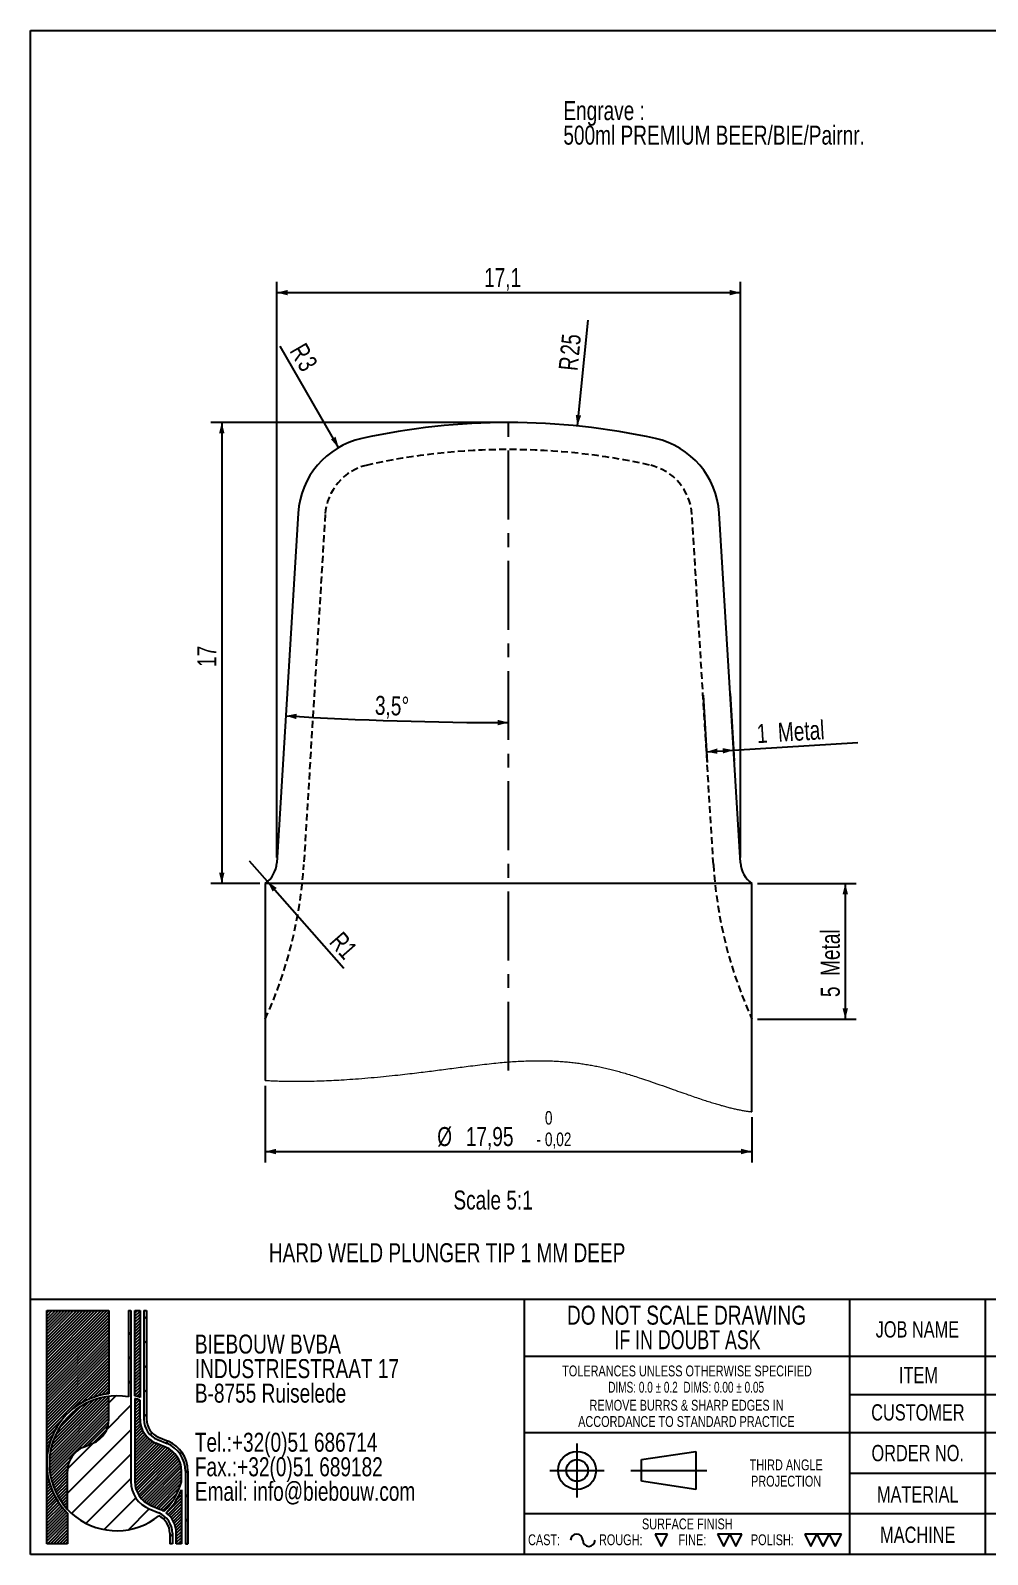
# Model space of a CAD drawing. Header units: millimetres. Extents: x 8 to 412, y 8 to 289.
# Drawn here: x 8 to 184.5, y 8 to 289 of the extents above; entities that cross this region are included whole.
import ezdxf

# ---------------------------------------------------------------- set-up
doc = ezdxf.new("R2010")
doc.units = ezdxf.units.MM
doc.linetypes.add('CENTERX2', pattern=[20.319999999999997, 12.7, -2.54, 2.54, -2.54])
doc.linetypes.add('HIDDEN', pattern=[1.905, 1.27, -0.635])
for name, color, linetype in [('CENTERLINE', 4, 'CENTERX2'), ('DIMENSIONS', 2, 'Continuous'), ('HATCH', 3, 'Continuous'), ('HIDDEN', 3, 'HIDDEN'), ('TEXT', 2, 'Continuous')]:
    doc.layers.add(name, color=color, linetype=linetype)
doc.layers.add('OUTLINE', color=7, linetype='Continuous', lineweight=25)
doc.styles.add('SLDTEXTSTYLE0', font='TXT', dxfattribs={"width": 0.75})
doc.styles.add('SLDTEXTSTYLE1', font='TXT', dxfattribs={"width": 0.6911764705882353})
doc.styles.add('SLDTEXTSTYLE2', font='TXT', dxfattribs={"width": 0.7})
doc.dimstyles.new('SLDDIMSTYLE14', dxfattribs={"dimtxt": 3.5, "dimasz": 2, "dimexe": 0, "dimexo": 0.0625, "dimgap": 0.875, "dimtad": 1, "dimlfac": 0.2, "dimrnd": 1e-09, "dimzin": 12, "dimdsep": 46, "dimtxsty": 'SLDTEXTSTYLE0', "dimsah": 1, "dimcen": 0.09, "dimadec": 0, "dimazin": 3, "dimtfac": 1, "dimtofl": 0, "dimtmove": 0, "dimatfit": 3, "dimfxl": 1, "dimfrac": 2, "dimtolj": 1, "dimtzin": 12, "dimarcsym": 0})
doc.dimstyles.new('SLDDIMSTYLE15', dxfattribs={"dimtxt": 3.5, "dimasz": 2, "dimexe": 0, "dimexo": 0.0625, "dimgap": 0.875, "dimtad": 1, "dimdec": 4, "dimlfac": 0.2, "dimzin": 12, "dimdsep": 46, "dimtxsty": 'SLDTEXTSTYLE0', "dimsah": 1, "dimcen": 0.09, "dimazin": 3, "dimtfac": 1, "dimtofl": 0, "dimtmove": 0, "dimatfit": 3, "dimfxl": 1, "dimfrac": 2, "dimtolj": 1, "dimtzin": 12, "dimarcsym": 0})
doc.dimstyles.new('SLDDIMSTYLE16', dxfattribs={"dimtxt": 3.5, "dimasz": 2, "dimexe": 0, "dimexo": 0.0625, "dimgap": 0.875, "dimtad": 1, "dimlfac": 0.2, "dimrnd": 1e-09, "dimzin": 12, "dimdsep": 46, "dimtxsty": 'SLDTEXTSTYLE0', "dimsah": 1, "dimcen": 0.09, "dimadec": 0, "dimazin": 3, "dimtol": 1, "dimtm": 0.02, "dimtfac": 1, "dimtofl": 0, "dimtmove": 0, "dimatfit": 3, "dimfxl": 1, "dimfrac": 2, "dimtolj": 1, "dimarcsym": 0})
doc.dimstyles.new('SLDDIMSTYLE17', dxfattribs={"dimtxt": 3.5, "dimasz": 2, "dimexe": 0, "dimexo": 0.0625, "dimgap": 0.875, "dimtad": 1, "dimlfac": 0.2, "dimrnd": 1e-09, "dimzin": 12, "dimdsep": 46, "dimtxsty": 'SLDTEXTSTYLE0', "dimsah": 1, "dimcen": 0, "dimadec": 0, "dimazin": 3, "dimtfac": 1, "dimtofl": 0, "dimtmove": 0, "dimatfit": 3, "dimfxl": 1, "dimfrac": 2, "dimtolj": 1, "dimtzin": 12, "dimarcsym": 0})
doc.dimstyles.new('SLDDIMSTYLE18', dxfattribs={"dimtxt": 3.5, "dimasz": 2, "dimexe": 0, "dimexo": 0.0625, "dimgap": 0.875, "dimtad": 1, "dimlfac": 0.2, "dimrnd": 1e-09, "dimzin": 12, "dimdsep": 46, "dimtxsty": 'SLDTEXTSTYLE0', "dimsah": 1, "dimcen": 0, "dimadec": 0, "dimazin": 3, "dimtfac": 1, "dimtofl": 0, "dimtmove": 0, "dimatfit": 3, "dimfxl": 1, "dimfrac": 2, "dimtolj": 1, "dimtzin": 12, "dimarcsym": 0})
pattern_1 = [(45, (0, 0), (-0.280633003783411, 0.2806330037834111), [])]
pattern_2 = [(45.0000000000001, (0, 0), (-2.245064030267292, 2.245064030267284), [])]

# ---------------------------------------------------------------- blocks, each defined once
blk = doc.blocks.new('SW_NOTE_0')
at = {"layer": 'TEXT', "color": 0, "char_height": 3.5, "attachment_point": 1, "style": 'SLDTEXTSTYLE0'}
for s, insert in [('BIEBOUW BVBA', (0, 4.497652582159624)), ('INDUSTRIESTRAAT 17', (0, -0.02804194829763434)), ('B-8755 Ruiselede', (0, -4.553736478754892)), ('Tel.:+32(0)51 686714', (0, -13.60512553966941)), ('Fax.:+32(0)51 689182', (0, -18.13082007012667)), ('Email: info@biebouw.com', (0, -22.65651460058393))]:
    blk.add_mtext(s, dxfattribs=dict(at, insert=insert))
blk = doc.blocks.new('SW_NOTE_1')
at = {"layer": 'TEXT', "color": 0, "char_height": 2, "attachment_point": 2, "style": 'SLDTEXTSTYLE0'}
for s, insert in [('THIRD ANGLE', (8.34375000000001, 2.5700871898055)), ('PROJECTION', (8.329166397452347, -0.4299128362715322))]:
    blk.add_mtext(s, dxfattribs=dict(at, insert=insert))
blk = doc.blocks.new('SW_NOTE_2')
at = {"layer": 'TEXT', "color": 0, "char_height": 2, "attachment_point": 2, "style": 'SLDTEXTSTYLE0'}
for s, insert in [('REMOVE BURRS & SHARP EDGES IN', (21.78125, 2.570087189805503)), ('ACCORDANCE TO STANDARD PRACTICE', (21.7472258657217, -0.4299128362715288))]:
    blk.add_mtext(s, dxfattribs=dict(at, insert=insert))
blk = doc.blocks.new('SW_NOTE_3')
at = {"layer": 'TEXT', "color": 0, "char_height": 2, "attachment_point": 2}
for s, insert, style in [('TOLERANCES UNLESS OTHERWISE SPECIFIED', (27.09375, 2.570087189805503), 'SLDTEXTSTYLE0'), ('DIMS: 0.0 ± 0.2  DIMS: 0.00 ± 0.05', (26.93194648623468, -0.4299128362715288), 'SLDTEXTSTYLE1')]:
    blk.add_mtext(s, dxfattribs=dict(at, insert=insert, style=style))
blk = doc.blocks.new('SW_NOTE_4')
at = {"layer": 'TEXT', "color": 0, "char_height": 3.5, "attachment_point": 2}
for s, insert, style in [('DO NOT SCALE DRAWING', (28.71093750000001, 4.497652582159624), 'SLDTEXTSTYLE0'), ('IF IN DOUBT ASK', (28.89079850912093, -0.02804194829763434), 'SLDTEXTSTYLE2')]:
    blk.add_mtext(s, dxfattribs=dict(at, insert=insert, style=style))
blk = doc.blocks.new('SW_NOTE_5')
at = {"layer": 'TEXT', "color": 0, "char_height": 3.5, "attachment_point": 1, "style": 'SLDTEXTSTYLE0'}
for s, insert in [('Engrave :', (-78.65465505873253, 4.504906935434372)), ('{500ml PREMIUM BEER/BIE/Pairnr.}', (-78.65465505873253, -0.0207875950229095))]:
    blk.add_mtext(s, dxfattribs=dict(at, insert=insert))
blk = doc.blocks.new('_D_25')
at = {"layer": 'DIMENSIONS'}
for p, q in [((131.9995598788951, 166.4748594974492), (132.7623473002179, 154.0033953998365)), ((136.9902338710044, 166.7801021951234), (137.7530212923272, 154.3086380975108)), ((137.6309242132575, 156.3049076943545), (160.5343433551987, 157.7057408194806)), ((132.6402502211481, 155.9996649966802), (137.6309242132575, 156.3049076943545))]:
    blk.add_line(p, q, dxfattribs=at)
for points in [[(132.6402502211481, 155.9996649966802), (134.6670440877593, 155.622694676539), (134.6059955482245, 156.6208294749609)], [(137.6309242132575, 156.3049076943545), (135.6041303466463, 156.6818780144957), (135.6651788861812, 155.6837432160739)]]:
    blk.add_solid(points, dxfattribs=at)
at = {"layer": 'DIMENSIONS', "char_height": 3.5, "attachment_point": 1, "rotation": 3.5000000000003855, "style": 'SLDTEXTSTYLE0'}
for s, insert in [('1', (141.8073167205895, 161.0805147418319)), ('Metal', (145.6963739726512, 161.3183796732833))]:
    blk.add_mtext(s, dxfattribs=dict(at, insert=insert))
blk = doc.blocks.new('_D_26')
at = {"layer": 'DIMENSIONS'}
for p, q in [((142.0270134891087, 131.7307189089421), (160.2281561837765, 131.7307189089422)), ((158.2281561837765, 131.7307189089422), (158.2281561837767, 106.7307189089422)), ((142.0270134891088, 106.730718908942), (160.2281561837767, 106.7307189089422))]:
    blk.add_line(p, q, dxfattribs=at)
for points in [[(158.2281561837765, 131.7307189089422), (157.7281561837765, 129.7307189089422), (158.7281561837765, 129.7307189089422)], [(158.2281561837767, 106.7307189089422), (158.7281561837767, 108.7307189089422), (157.7281561837767, 108.7307189089422)]]:
    blk.add_solid(points, dxfattribs=at)
at = {"layer": 'DIMENSIONS', "char_height": 3.5, "attachment_point": 1, "rotation": 90.00000000000081, "style": 'SLDTEXTSTYLE0'}
for s, insert in [('Metal', (153.7164192691978, 114.6777576240731)), ('5', (153.7164192691979, 110.7814329410638))]:
    blk.add_mtext(s, dxfattribs=dict(at, insert=insert))
blk = doc.blocks.new('_D_27')
at = {"layer": 'DIMENSIONS'}
blk.add_arc((96.15201348910377, 834.4791033402548), 673.0923216049925, 266.5000000000013, 270.0000000000012, dxfattribs=at)
for points in [[(55.06071028299746, 162.6422345957489), (57.02737628941616, 162.0239912624269), (57.08694185728314, 163.022215657603)], [(96.15201348910847, 161.3867817352623), (94.15275853402987, 161.8897525342096), (94.15127285865215, 160.8897536378259)]]:
    blk.add_solid(points, dxfattribs=at)
at = {"layer": 'DIMENSIONS', "insert": (71.57139421201613, 166.3375468720304), "char_height": 3.5, "attachment_point": 1, "rotation": 358.25000000000153, "style": 'SLDTEXTSTYLE0'}
blk.add_mtext('3,5°', dxfattribs=at)
blk = doc.blocks.new('_D_28')
at = {"layer": 'DIMENSIONS'}
for p, q in [((51.27701348910884, 94.42150846246453), (51.27701348910895, 80.30221487011288)), ((141.0270134891089, 88.63418150815936), (141.027013489109, 80.3022148701136)), ((51.27701348910894, 82.30221487011288), (141.0270134891089, 82.3022148701136))]:
    blk.add_line(p, q, dxfattribs=at)
for points in [[(51.27701348910894, 82.30221487011288), (53.27701348910894, 81.80221487011289), (53.27701348910894, 82.80221487011289)], [(141.0270134891089, 82.3022148701136), (139.0270134891089, 82.80221487011359), (139.0270134891089, 81.80221487011359)]]:
    blk.add_solid(points, dxfattribs=at)
at = {"layer": 'DIMENSIONS', "attachment_point": 1, "style": 'SLDTEXTSTYLE0'}
for s, insert, char_height in [('0', (102.8484471323887, 89.76809301631322), 2.5), ('%%c', (82.99217697178008, 86.81395195931513), 3.5), ('17,95', (88.26993977820443, 86.81395178469215), 3.5), ('-', (101.2850923563955, 85.80144838402244), 2.5), ('0,02', (102.8484471323887, 85.80144838402244), 2.5)]:
    blk.add_mtext(s, dxfattribs=dict(at, insert=insert, char_height=char_height))
blk = doc.blocks.new('_D_29')
at = {"layer": 'DIMENSIONS'}
blk.add_line((108.8290899735477, 216.086224343191), (110.8163798352018, 235.5805009213685), dxfattribs=at)
blk.add_solid([(108.8290899735477, 216.086224343191), (109.5293452190357, 218.0252041242013), (108.5345011755617, 218.1266207360768)], dxfattribs=at)
at = {"layer": 'DIMENSIONS', "char_height": 3.5, "attachment_point": 1, "rotation": 84.17924887758376, "style": 'SLDTEXTSTYLE0'}
for s, insert in [('25', (105.6431121779268, 229.3151421382866)), ('R', (105.3558780094388, 226.4975248237457))]:
    blk.add_mtext(s, dxfattribs=dict(at, insert=insert))
blk = doc.blocks.new('_D_30')
at = {"layer": 'DIMENSIONS'}
blk.add_line((64.8196917807138, 212.1083452138638), (54.01688848409121, 230.8193493877865), dxfattribs=at)
blk.add_solid([(64.8196917807138, 212.1083452138638), (64.252704482606, 214.0903960214327), (63.38667907882157, 213.5903960214327)], dxfattribs=at)
at = {"layer": 'DIMENSIONS', "char_height": 3.5, "attachment_point": 1, "rotation": 299.9999999999999, "style": 'SLDTEXTSTYLE0'}
for s, insert in [('R', (58.70914575933132, 231.6953382840763)), ('3', (60.12525581850291, 229.2425637124817))]:
    blk.add_mtext(s, dxfattribs=dict(at, insert=insert))
blk = doc.blocks.new('_D_31')
at = {"layer": 'DIMENSIONS'}
for p, q in [((95.15201348910885, 216.7307189089415), (41.27701288561117, 216.7307189089411)), ((43.27701288561117, 216.7307189089411), (43.27701288561175, 131.7307189089411)), ((50.27701348910857, 131.7307189089411), (41.27701288561175, 131.7307189089411))]:
    blk.add_line(p, q, dxfattribs=at)
for points in [[(43.27701288561117, 216.7307189089411), (42.77701288561119, 214.7307189089411), (43.77701288561119, 214.7307189089411)], [(43.27701288561175, 131.7307189089411), (43.77701288561174, 133.7307189089411), (42.77701288561174, 133.7307189089411)]]:
    blk.add_solid(points, dxfattribs=at)
at = {"layer": 'DIMENSIONS', "insert": (38.76527597103258, 171.6446077154182), "char_height": 3.5, "attachment_point": 1, "rotation": 90.00000000000081, "style": 'SLDTEXTSTYLE0'}
blk.add_mtext('17', dxfattribs=at)
blk = doc.blocks.new('_D_32')
at = {"layer": 'DIMENSIONS'}
for p, q in [((53.40201348910854, 136.5227817369689), (53.40201348910781, 242.6683288509925)), ((138.9020134891086, 136.5227817369695), (138.9020134891078, 242.6683288509931)), ((53.40201348910782, 240.6683288509925), (138.9020134891078, 240.6683288509931))]:
    blk.add_line(p, q, dxfattribs=at)
for points in [[(53.40201348910782, 240.6683288509925), (55.40201348910782, 240.1683288509925), (55.40201348910782, 241.1683288509925)], [(138.9020134891078, 240.6683288509931), (136.9020134891078, 241.1683288509931), (136.9020134891078, 240.1683288509931)]]:
    blk.add_solid(points, dxfattribs=at)
at = {"layer": 'DIMENSIONS', "insert": (91.62631895865057, 245.1800657655717), "char_height": 3.5, "attachment_point": 1, "style": 'SLDTEXTSTYLE0'}
blk.add_mtext('17,1', dxfattribs=at)
blk = doc.blocks.new('_D_33')
at = {"layer": 'DIMENSIONS'}
for q in [(48.41133949699922, 135.8280244346431), (65.74846434186044, 116.0901721183521)]:
    blk.add_line((51.71102534131823, 132.0714204724453), q, dxfattribs=at)
blk.add_solid([(51.71102534131823, 132.0714204724453), (52.65523928282605, 130.2388103031342), (53.40656007526562, 130.898747471998)], dxfattribs=at)
at = {"layer": 'DIMENSIONS', "insert": (65.54710665847325, 123.1274532546201), "char_height": 3.5, "attachment_point": 1, "rotation": 311.29508110858615, "style": 'SLDTEXTSTYLE0'}
blk.add_mtext('R1', dxfattribs=at)

msp = doc.modelspace()

# ---------------------------------------------------------------- hatches: boundary and pattern name
at = {"layer": 'HATCH'}
h = msp.add_hatch(dxfattribs=at)
h.set_pattern_fill('ANSI31', color=256, scale=0.125, style=0)
h.set_pattern_definition(pattern_1)
edge = h.paths.add_edge_path(flags=0)
edge.add_arc((23.89999999999992, 24.81111111111201), 12.89999999999979, 96.37937020844248, 180, ccw=False)
edge.add_line((22.46666666666652, 37.63123418211034), (22.46666666666652, 53.00000000000038))
edge.add_line((22.46666666666652, 53.00000000000038), (11.0000000000003, 53.0000000000009))
edge.add_line((11.0000000000003, 53.0000000000009), (11.0000000000003, 24.81111111111201))
h = msp.add_hatch(dxfattribs=at)
h.set_pattern_fill('LINE', color=256, angle=45.0000000000001, style=0)
h.set_pattern_definition(pattern_2)
edge = h.paths.add_edge_path(flags=0)
edge.add_line((26.04999999999968, 52.99999999999972), (26.04999999999968, 37.04586100386575))
edge.add_arc((23.89999999999992, 24.81111111111201), 12.42222222222082, 80.03323369975531, 96.62580956481882)
edge.add_line((22.46666666666759, 37.15036394480524), (22.46666666666759, 32.93333333333308))
edge.add_arc((17.6888888888896, 32.93333333333337), 4.77777777777799, 292.6198649480404, 359.9999999999966, ccw=False)
edge.add_line((19.52649572649652, 28.52307692307676), (17.76239316239375, 27.7880341880342))
edge.add_arc((19.60000000000017, 23.37777777777772), 4.777777777777617, 112.6198649480355, 180)
edge.add_line((14.82222222222262, 23.37777777777772), (14.82222222222262, 16.3313967553349))
edge.add_arc((23.89999999999992, 24.81111111111201), 12.42222222222082, 223.049079800242, 308.804006026696)
edge.add_arc((30.11111111111173, 11.91111111111045), 3.583333333333259, -9.094947017729282e-13, 63.95466943930148, ccw=False)
edge.add_line((33.69444444444499, 11.91111111111044), (33.69444444444499, 9.999999999999694))
edge.add_line((33.69444444444499, 9.999999999999694), (34.17222222222257, 9.999999999999694))
edge.add_line((34.17222222222257, 9.999999999999694), (34.17222222222257, 11.91111111111044))
edge.add_arc((30.11111111111173, 11.91111111111045), 4.061111111110832, 8.142219984546603e-13, 67.38013505196902)
edge.add_line((31.67307692307687, 15.65982905982837), (29.90897435897422, 16.39487179487114))
edge.add_arc((32.02222222222206, 21.46666666666652), 5.494444444445089, 179.9999999999946, 247.38013505196182, ccw=False)
edge.add_line((26.52777777777679, 21.46666666666697), (26.52777777777679, 52.99999999999972))
edge.add_line((26.52777777777679, 52.99999999999972), (26.04999999999968, 52.99999999999972))
h = msp.add_hatch(dxfattribs=at)
h.set_pattern_fill('ANSI31', color=256, scale=0.125, style=0)
h.set_pattern_definition(pattern_1)
edge = h.paths.add_edge_path(flags=0)
edge.add_arc((23.89999999999992, 24.81111111111201), 12.89999999999925, 70.52877936550652, 74.97388624088018, ccw=False)
edge.add_line((28.20000000000011, 36.97334774751981), (28.20000000000011, 53.00000000000038))
edge.add_line((28.20000000000011, 53.00000000000038), (27.24444444444407, 53.00000000000038))
edge.add_line((27.24444444444407, 53.00000000000038), (27.24444444444407, 37.27003126327632))
h = msp.add_hatch(dxfattribs=at)
h.set_pattern_fill('LINE', color=256, angle=45.0000000000001, style=0)
h.set_pattern_definition(pattern_2)
edge = h.paths.add_edge_path(flags=0)
edge.add_line((37.03888888888829, 10.00000000000023), (37.03888888888829, 23.37777777777772))
edge.add_arc((31.06666666666602, 23.37777777777772), 5.972222222222335, 0, 67.38013505196155)
edge.add_line((33.36367521367445, 28.89059829059848), (31.59957264957225, 29.62564102564125))
edge.add_arc((32.97777777777722, 32.93333333333326), 3.583333333332774, 180.0000000000091, 247.38013505196, ccw=False)
edge.add_line((29.39444444444467, 32.93333333333269), (29.39444444444467, 52.99999999999894))
edge.add_line((29.39444444444467, 52.99999999999894), (28.9166666666667, 52.99999999999894))
edge.add_line((28.9166666666667, 52.99999999999894), (28.9166666666667, 32.93333333333269))
edge.add_arc((32.97777777777722, 32.93333333333326), 4.061111111110744, 180.0000000000088, 247.3801350519551)
edge.add_line((31.41581196581111, 29.18461538461559), (33.17991452991376, 28.44957264957282))
edge.add_arc((31.06666666666602, 23.37777777777772), 5.494444444444536, -7.958078640513122e-13, 67.3801350519609, ccw=False)
edge.add_line((36.56111111111049, 23.37777777777772), (36.56111111111049, 10.00000000000023))
edge.add_line((36.56111111111049, 10.00000000000023), (37.03888888888829, 10.00000000000023))
h = msp.add_hatch(dxfattribs=at)
h.set_pattern_fill('ANSI31', color=256, scale=0.125, style=0)
h.set_pattern_definition(pattern_1)
edge = h.paths.add_edge_path(flags=0)
edge.add_line((22.46666666666759, 32.93333333333308), (22.46666666666759, 37.15036394480524))
edge.add_arc((23.89999999999992, 24.81111111111201), 12.42222222222082, 96.62580956481882, 223.049079800242)
edge.add_line((14.82222222222262, 16.3313967553349), (14.82222222222262, 23.37777777777772))
edge.add_arc((19.60000000000017, 23.37777777777772), 4.777777777777617, 112.61986494803469, 180, ccw=False)
edge.add_line((17.76239316239375, 27.7880341880342), (19.52649572649652, 28.52307692307676))
edge.add_arc((17.6888888888896, 32.93333333333337), 4.77777777777799, 292.6198649480412, 359.9999999999974)
h = msp.add_hatch(dxfattribs=at)
h.set_pattern_fill('ANSI31', color=256, scale=0.125, style=0)
h.set_pattern_definition(pattern_1)
edge = h.paths.add_edge_path(flags=0)
edge.add_line((28.20000000000011, 32.93333333333326), (28.20000000000011, 36.46536376575504))
edge.add_arc((23.89999999999992, 24.81111111111201), 12.42222222222142, 69.74775325781034, 74.38150172435162)
edge.add_line((27.24444444444407, 36.77465140219116), (27.24444444444407, 21.46666666666697))
edge.add_arc((32.02222222222206, 21.46666666666652), 4.777777777777787, 179.9999999999947, 247.3801350519655)
edge.add_line((30.18461538461569, 17.05641025641013), (31.94871794871878, 16.32136752136736))
edge.add_arc((30.11111111111173, 11.91111111111045), 4.77777777777832, 58.20753195097649, 67.38013505195869, ccw=False)
edge.add_arc((23.89999999999992, 24.81111111111201), 12.42222222222245, 314.6385798455307, 344.0576313943708)
edge.add_line((35.84444444444446, 21.39909530636341), (35.84444444444446, 23.37777777777772))
edge.add_arc((31.06666666666602, 23.37777777777772), 4.777777777778299, 0, 67.3801350519547)
edge.add_line((32.90427350427338, 27.78803418803433), (31.14017094017074, 28.52307692307666))
edge.add_arc((32.97777777777722, 32.93333333333326), 4.777777777777462, 180, 247.3801350519644, ccw=False)
h = msp.add_hatch(dxfattribs=at)
h.set_pattern_fill('ANSI31', color=256, scale=0.125, style=0)
h.set_pattern_definition(pattern_1)
edge = h.paths.add_edge_path(flags=0)
edge.add_arc((23.89999999999992, 24.81111111111201), 12.89999999999979, 180, 225.2750868450694, ccw=False)
edge.add_line((11.0000000000003, 24.81111111111201), (11.0000000000003, 10.00000000000074))
edge.add_line((11.0000000000003, 10.00000000000074), (14.82222222222262, 10.00000000000023))
edge.add_line((14.82222222222262, 10.00000000000023), (14.82222222222262, 15.64574419989162))
h = msp.add_hatch(dxfattribs=at)
h.set_pattern_fill('ANSI31', color=256, scale=0.125, style=0)
h.set_pattern_definition(pattern_1)
edge = h.paths.add_edge_path(flags=0)
edge.add_arc((23.89999999999992, 24.81111111111201), 12.90000000000028, 315.0375474160769, 337.80839343372287, ccw=False)
edge.add_arc((30.11111111111173, 11.91111111111045), 4.777777777777994, -7.958078640513122e-13, 52.378744813339324, ccw=False)
edge.add_line((34.88888888888971, 11.91111111111044), (34.88888888888971, 9.999999999999691))
edge.add_line((34.88888888888971, 9.999999999999691), (35.84444444444446, 10.00000000000023))
edge.add_line((35.84444444444446, 10.00000000000023), (35.84444444444446, 19.93871468701114))

# ---------------------------------------------------------------- linework, layer by layer
at = {"color": 7, "linetype": 'Continuous', "lineweight": 18, "flags": 128}
msp.add_lwpolyline([(51.27701381693406, 95.42151032510968), (51.53626421938461, 95.40562941256734), (51.79637888918442, 95.39056806389065), (52.05733919988197, 95.37633000436993), (52.31913770089669, 95.36289660755368), (52.62002939830346, 95.34849463525983), (52.92197162757439, 95.33513201895924), (53.2249420369677, 95.32280130807133), (53.52892200003189, 95.3114950520155), (53.83388543973489, 95.30119462434025), (54.13433382759614, 95.29205648723813), (54.43568746099992, 95.28386829916211), (54.73792771349472, 95.2766263348219), (55.04102850804848, 95.2703156930563), (55.40295908699555, 95.2640162271616), (55.76604450593514, 95.25901316229077), (56.13025123725457, 95.25528042141171), (56.49553457747025, 95.25281427923413), (56.8618684495501, 95.25159238401623), (57.22921560059113, 95.25160355988713), (57.59753505240006, 95.25282172981473), (57.96678955207391, 95.25523944321843), (58.33694557199998, 95.25883434835644), (58.70796958456559, 95.26359526935788), (59.07982061157746, 95.26949612919064), (59.4524651254229, 95.27652947727414), (59.89262307534737, 95.28624875966283), (60.33377195249123, 95.29748423520299), (60.77585215220971, 95.31021355215283), (61.21880406985802, 95.32440690818997), (61.67064825544877, 95.34033997479649), (62.12327102671189, 95.35772590461941), (62.57661277900262, 95.37655352178784), (63.03060645709557, 95.39678184810849), (63.48519618163628, 95.41838853183957), (63.93218258867783, 95.44092281285496), (64.3796234811358, 95.46473114315243), (64.8274555290751, 95.48977999511929), (65.27561912785096, 95.51605074230405), (65.80950165639443, 95.54887800041409), (66.34367103229089, 95.58334811154576), (66.87802853534741, 95.61941264692517), (67.4124717200808, 95.65703435364934), (67.94690559158845, 95.69616480294438), (68.48122397909684, 95.73675184074612), (69.06387242029233, 95.78263996664258), (69.64613529394192, 95.83015231910916), (70.22788594017548, 95.8792367440817), (70.80899397383256, 95.92981873575421), (71.3893290097527, 95.98185359064313), (71.96876066277547, 96.03527425352307), (72.54715668509526, 96.09002484503957), (73.07633603463692, 96.14132581773968), (73.60443691263718, 96.19365124527188), (74.13135873625798, 96.24694897357197), (74.65700464795155, 96.30117802444668), (75.1812722022347, 96.35628996912213), (75.70406081626935, 96.41224010411473), (76.150911250215, 96.46083279076787), (76.59654165158791, 96.50997682038518), (77.0408849651627, 96.55964611593457), (77.4838778610043, 96.60980714980336), (77.92546073446793, 96.66043757024975), (78.36556839297337, 96.71150757495137), (78.80413750658555, 96.76299108687611), (79.20475336263699, 96.8105108899233), (79.60397782276196, 96.85833244148465), (80.00175687025113, 96.90643338981839), (80.39804580162091, 96.95478765789242), (80.79279525677485, 97.00336916867467), (81.1859558756165, 97.05215929571362), (81.565671921771, 97.09965674701901), (81.94380471954865, 97.14731066051694), (82.32030956546588, 97.1950986844656), (82.69514268736167, 97.24300219241353), (83.06828545878453, 97.29099883261891), (83.439769544702, 97.33905135217877), (83.80963406066222, 97.38712249819012), (84.17791346560044, 97.43517874304028), (84.56207192043586, 97.48547388735982), (84.94457541505618, 97.53567589942189), (85.32546772162242, 97.58574007574292), (85.70479074965043, 97.63563661400052), (86.08258640865607, 97.6853170854208), (86.45889940212292, 97.7347405118105), (86.8337697769217, 97.78386964026662), (87.20724316785855, 97.83266721788617), (87.57936055312676, 97.88108854118558), (87.95016477356477, 97.92909263197156), (88.31969960133357, 97.97664968792172), (88.68800601462645, 98.0237038296816), (89.12056483800335, 98.07847304764958), (89.55154786358399, 98.1324338776228), (89.98102540622277, 98.18551553908559), (90.40906778077407, 98.23765842739316), (90.8434887836389, 98.28971563402386), (91.2765686819963, 98.34065897885533), (91.70838058466835, 98.39041768137189), (92.13899853179974, 98.43892468634816), (92.56849586504323, 98.48610921326848), (92.98930442432685, 98.531099544203), (93.40917327913267, 98.57468171540471), (93.82817297714574, 98.61679239693852), (94.2463731347285, 98.65736080828877), (94.61914733524246, 98.69222952548238), (94.99138975056631, 98.72577203932973), (95.36315009004248, 98.75793992105694), (95.73447823763637, 98.78868846718045), (96.1054239172423, 98.81796924892636), (96.47603694006612, 98.8457338375208), (96.84636714641748, 98.87194125477048), (97.21646420198304, 98.89654307190152), (97.56799819419903, 98.9183881742117), (97.91940925183518, 98.93869845691891), (98.2707402157299, 98.95743294182988), (98.62203415955229, 98.97455437604161), (98.97333369131012, 98.99002550665112), (99.32468072051925, 99.00379790488454), (99.65603411669655, 99.01519356790753), (99.98750369536502, 99.02501343313428), (100.3191260109357, 99.03322769824238), (100.6509362208359, 99.03979538503857), (100.9829708794765, 99.04469041649075), (101.3152653771154, 99.04786808911534), (101.6478555696718, 99.04930232588025), (101.9807777787261, 99.04895959917279), (102.3140669288747, 99.04680638138028), (102.6477598073594, 99.04280541959973), (102.9102530750148, 99.03834624711247), (103.173034587007, 99.0327098828909), (103.436122038465, 99.02588142577382), (103.6995326588563, 99.01784224930974), (103.9632836776487, 99.00858117762776), (104.2434110725932, 98.99740158144208), (104.5239617536478, 98.98479892436238), (104.804957606893, 98.97076575580807), (105.0864163274579, 98.95527599874707), (105.3683621297292, 98.93831102672787), (105.6508136401586, 98.9198559385893), (105.9176086867861, 98.90105812374325), (106.1848870898299, 98.88091175380917), (106.4526702697091, 98.85937957588406), (106.7209740589075, 98.83645413938733), (106.9898152212314, 98.81211309257718), (107.259213314455, 98.78634898487302), (107.5291823084168, 98.75913946453305), (107.7997426922135, 98.73047335568639), (108.0709102983288, 98.70032830659123), (108.3427018905692, 98.6686894160864), (108.6102671409659, 98.63614528003903), (108.8784656907134, 98.60213337961407), (109.1473180289082, 98.56663136306973), (109.4168399880342, 98.52963177982541), (109.6663785586767, 98.49410741153928), (109.9165141070895, 98.45727546635838), (110.1672596717886, 98.41912849370213), (110.4186292226128, 98.37965159240933), (110.670635798078, 98.33882613602849), (110.9187755222134, 98.29740835849019), (111.1675522709898, 98.25467555347653), (111.4169809455685, 98.21060909453603), (111.6670727218203, 98.16520153108807), (111.9229647750668, 98.11747683707448), (112.1795739466958, 98.06832163158627), (112.4369132752232, 98.01773963991376), (112.6949920738749, 97.96570851031514), (112.9538308317475, 97.91221706691952), (113.2134351367764, 97.85725785914632), (113.4738236154131, 97.80080853525372), (113.7350055808835, 97.74286536995145), (113.9969959343485, 97.68342091265889), (114.2598077143244, 97.62245281163426), (114.523452096682, 97.55994989100667), (114.7879439825825, 97.49590470019551), (115.053296410542, 97.4303023380396), (115.3195224190764, 97.36313162866803), (115.5643410469107, 97.30016677204343), (115.8099140460305, 97.23586453620167), (116.0562488670163, 97.17022119585248), (116.3033268834166, 97.10325910273762), (116.5511238808445, 97.0350155097601), (116.7996193702034, 96.9655202192423), (117.0714742923789, 96.88832847896786), (117.3440984870009, 96.80973975483151), (117.6174640143923, 96.72978757444592), (117.8915392095856, 96.64853154245587), (118.1662961329035, 96.56600518647404), (118.4416993940882, 96.48226066056462), (118.7177210534625, 96.39733894292088), (119.0220269794278, 96.30261971179219), (119.3270034576468, 96.20658917847844), (119.6326076472811, 96.1093106729147), (119.9388022954277, 96.01084007445546), (120.2455482865386, 95.91123698774548), (120.6375363702588, 95.78264741722317), (121.0302676493935, 95.65243362013074), (121.4236601675562, 95.52072598162862), (121.8176263804249, 95.38764743629666), (122.212084331613, 95.25331346813412), (122.6069483394436, 95.11785073701115), (123.0021345848851, 94.9813896280882), (123.5054324800782, 94.80645372096272), (124.0089427168183, 94.63034434739323), (124.5124902064614, 94.45332227770062), (125.0159017230086, 94.27563710633488), (125.5190059031062, 94.09754587832661), (126.0216257954649, 93.91929818812581), (126.5235900367312, 93.74115480605336), (126.9174165512137, 93.60142289224835), (127.3106470192484, 93.4620337051508), (127.7031957591586, 93.32311390463086), (128.0949808145575, 93.18477897468777), (128.4859165037684, 93.04716302577229), (128.8759171451144, 92.91037781659337), (129.2648970569186, 92.77455373231145), (129.5690930868201, 92.6688225430605), (129.8725738609843, 92.56381778541775), (130.1752909506373, 92.45959533873769), (130.4772145534567, 92.35621853295537), (130.7782925153784, 92.25374697271558), (131.0731417919211, 92.15404330316754), (131.3671007240824, 92.0553231102583), (131.6601357842497, 91.95764599863263), (131.9522059942298, 91.861067847645), (132.2121343995146, 91.7758145791647), (132.4712357903533, 91.69151498500081), (132.7294840897135, 91.6082212192175), (132.9868494952731, 91.52596680942746), (133.2433096552901, 91.44480018440457), (133.4988273168616, 91.36474742118092), (133.7533875788264, 91.2858532232401), (134.0069531882815, 91.20816974464627), (134.22910714994, 91.14086865011426), (134.450456448894, 91.07455848280163), (134.670982458692, 91.00926531974049), (134.8906628275923, 90.94501523796292), (135.1094826544337, 90.881834314501), (135.3274195874743, 90.81974490109654), (135.5320758606009, 90.76223014417859), (135.7359237457327, 90.70574729267331), (135.9389371658377, 90.6503075224516), (136.141104945045, 90.59592945996495), (136.3424121821932, 90.54264663282605), (136.5428402508311, 90.49047021690579), (136.742370524507, 90.43944119039746), (136.9409992779307, 90.38956327859135), (137.1387004340701, 90.34087373439046), (137.3354628170542, 90.29338745895596), (137.527777203422, 90.24794264260503), (137.7191602672152, 90.2036973697302), (137.909589656692, 90.16069261852475), (138.0990504706912, 90.11893211427899), (138.2909513498358, 90.07771550241681), (138.4818165982775, 90.03783999506207), (138.6716350401454, 89.99932794395657), (138.8603880489878, 89.9622091514227), (139.048064448934, 89.92649106804105), (139.2313263798766, 89.89281071845265), (139.4135117019229, 89.86053107801648), (139.5946129644923, 89.82967077318402), (139.7746115411334, 89.80026333156796), (139.9343855167441, 89.77524428192349), (140.0932616973929, 89.75140987459393), (140.2512214566283, 89.72878246132107), (140.4082685197405, 89.70736576739522), (140.5643730844073, 89.68718214455815), (140.7195426012091, 89.66825021926137), (140.8737584436946, 89.65057744208546), (141.027013161283, 89.63418243948193)], dxfattribs=at)
at = {"layer": 'CENTERLINE'}
msp.add_line((96.15201348910881, 97.23045053340007), (96.15201348910799, 216.7307189089414), dxfattribs=at)
at = {"layer": 'HIDDEN'}
for p, q in [((62.33834379649519, 199.7284495524458), (58.39268748121789, 135.2175390392946)), ((133.9113394969992, 135.2175390392952), (129.965683181721, 199.7284495524463))]:
    msp.add_line(p, q, dxfattribs=at)
for centre, radius, start, end in [((96.15201348910885, 91.73071890894145), 120, 77.48721438371446, 102.5127856162863), ((72.31969178071385, 199.1179641570973), 10.00000000000002, 102.5127856162861, 176.5000000000003), ((119.9843351975024, 199.1179641570976), 10.00000000000001, 3.500000000000528, 77.48721438371436), ((-21.83030843649093, 140.1241876659428), 80.37290759178813, 335.4503476736181, 356.5000000000011), ((214.1343354147079, 140.1241876659444), 80.37290759178806, 183.5000000000012, 204.5496523263843)]:
    msp.add_arc(centre, radius, start, end, dxfattribs=at)
at = {"layer": 'OUTLINE'}
for p, q in [((8.000000000000007, 289), (412, 289)), ((8.000000000000007, 8.000000000000007), (8.000000000000007, 289)), ((57.34766865621133, 200.0336894256231), (53.4020125354342, 135.522781913465)), ((138.9020144427828, 135.522781913465), (134.9563583220057, 200.0336894256231)), ((51.27701381693406, 131.7307190460321), (51.27701381693406, 95.42151032510968)), ((96.15201348910858, 131.7307190460321), (51.27701381693406, 131.7307190460321)), ((141.027013161283, 131.7307190460321), (96.15201348910858, 131.7307190460321)), ((141.027013161283, 89.63418243948193), (141.027013161283, 131.7307190460321)), ((412, 55.00000000000016), (8.000000000000007, 55.00000000000016)), ((99.00000000000026, 55.00000000000016), (99.00000000000026, 8.000000000000451)), ((158.9999999999999, 55.00000000000016), (158.9999999999999, 8.000000000000451)), ((183.9999999999993, 55.00000000000016), (183.9999999999993, 8.000000000000451)), ((11.0000000000003, 52.99999999999986), (22.46666666666652, 53.00000000000038)), ((11.0000000000003, 10.00000000000075), (11.0000000000003, 52.99999999999986)), ((22.46666666666652, 53.00000000000038), (22.46666666666652, 37.63123418211034)), ((26.04999999999968, 52.99999999999972), (26.52777777777679, 52.99999999999972)), ((26.04999999999968, 52.99999999999972), (26.04999999999968, 37.04586100386575)), ((26.52777777777679, 52.99999999999972), (26.52777777777679, 21.46666666666697)), ((27.24444444444407, 53.00000000000038), (28.20000000000011, 53.00000000000038)), ((27.24444444444407, 37.27003126327632), (27.24444444444407, 53.00000000000038)), ((28.20000000000011, 53.00000000000038), (28.20000000000011, 36.97334774751981)), ((28.9166666666667, 52.99999999999894), (29.39444444444467, 52.99999999999894)), ((28.9166666666667, 52.99999999999894), (28.9166666666667, 32.93333333333268)), ((29.39444444444467, 52.99999999999894), (29.39444444444467, 32.93333333333268)), ((158.9999999999999, 44.50000000000021), (99.00000000000026, 44.50000000000021)), ((311.9999999999999, 44.50000000000021), (158.9999999999999, 44.50000000000021)), ((22.46666666666759, 32.93333333333308), (22.46666666666759, 37.15036394480524)), ((27.24444444444407, 36.77465140219116), (27.24444444444407, 21.46666666666697)), ((158.9999999999999, 37.49999999999964), (311.9999999999999, 37.49999999999964)), ((28.20000000000011, 32.93333333333326), (28.20000000000011, 36.46536376575504)), ((17.76239316239375, 27.7880341880342), (19.52649572649652, 28.52307692307676)), ((32.90427350427338, 27.78803418803433), (31.14017094017074, 28.52307692307665)), ((31.41581196581111, 29.18461538461559), (33.17991452991376, 28.44957264957282)), ((31.59957264957225, 29.62564102564125), (33.36367521367445, 28.89059829059848)), ((99.00000000000026, 30.49999999999997), (412, 30.49999999999997)), ((108.7756903829634, 18.50000000000041), (108.7756903829634, 28.50000000000019)), ((120.6745526674716, 25.50000000000008), (130.6745526674718, 27.00000000000014)), ((120.6745526674716, 21.50000000000007), (120.6745526674716, 25.50000000000008)), ((130.6745526674718, 27.00000000000014), (130.6745526674718, 20.00000000000002)), ((14.82222222222262, 16.3313967553349), (14.82222222222262, 23.37777777777772)), ((35.84444444444446, 21.39909530636341), (35.84444444444446, 23.37777777777772)), ((36.56111111111049, 23.37777777777772), (36.56111111111049, 10.00000000000023)), ((37.03888888888829, 23.37777777777772), (37.03888888888829, 10.00000000000023)), ((103.775690382963, 23.5000000000003), (113.7756903829633, 23.5000000000003)), ((118.6745526674713, 23.5000000000003), (132.6745526674716, 23.5000000000003)), ((158.9999999999999, 23.00000000000058), (311.9999999999999, 23.00000000000058)), ((35.84444444444446, 19.93871468701114), (35.84444444444446, 10.00000000000023)), ((130.6745526674718, 20.00000000000002), (120.6745526674716, 21.50000000000007)), ((30.18461538461569, 17.05641025641013), (31.94871794871878, 16.32136752136736)), ((14.82222222222262, 15.64574419989162), (14.82222222222262, 10.00000000000023)), ((29.90897435897422, 16.39487179487114), (31.67307692307687, 15.65982905982838)), ((311.9999999999999, 15.50000000000029), (99.00000000000026, 15.50000000000029)), ((33.69444444444499, 11.91111111111045), (33.69444444444499, 9.999999999999693)), ((34.17222222222257, 11.91111111111045), (34.17222222222257, 9.999999999999693)), ((34.88888888888971, 9.999999999999693), (34.88888888888971, 11.91111111111045)), ((125.4186458063629, 11.75000000000015), (123.1686458063633, 11.75000000000015)), ((123.1686458063633, 11.75000000000015), (124.2936458063638, 9.500000000000064)), ((124.2936458063638, 9.500000000000064), (125.4186458063629, 11.75000000000015)), ((136.9316093288405, 11.75000000000015), (134.6816093288408, 11.75000000000015)), ((134.6816093288408, 11.75000000000015), (135.8066093288413, 9.500000000000064)), ((135.8066093288413, 9.500000000000064), (136.9316093288405, 11.75000000000015)), ((139.181609328841, 11.75000000000015), (136.9316093288405, 11.75000000000015)), ((136.9316093288405, 11.75000000000015), (138.0566093288409, 9.500000000000064)), ((138.0566093288409, 9.500000000000064), (139.181609328841, 11.75000000000015)), ((152.9999999999996, 11.75000000000015), (150.75, 11.75000000000015)), ((150.75, 11.75000000000015), (151.875, 9.500000000000064)), ((151.875, 9.500000000000064), (152.9999999999996, 11.75000000000015)), ((155.2499999999997, 11.75000000000015), (152.9999999999996, 11.75000000000015)), ((152.9999999999996, 11.75000000000015), (154.1249999999997, 9.500000000000064)), ((154.1249999999997, 9.500000000000064), (155.2499999999997, 11.75000000000015)), ((157.4999999999998, 11.75000000000015), (155.2499999999997, 11.75000000000015)), ((155.2499999999997, 11.75000000000015), (156.3749999999998, 9.500000000000064)), ((156.3749999999998, 9.500000000000064), (157.4999999999998, 11.75000000000015)), ((14.82222222222262, 10.00000000000023), (11.0000000000003, 10.00000000000075)), ((34.17222222222257, 9.999999999999693), (33.69444444444499, 9.999999999999693)), ((35.84444444444446, 10.00000000000023), (34.88888888888971, 9.999999999999693)), ((36.56111111111049, 10.00000000000023), (37.03888888888829, 10.00000000000023)), ((412, 8.000000000000007), (8.000000000000007, 8.000000000000007))]:
    msp.add_line(p, q, dxfattribs=at)
for radius in [3.500000000000284, 1.999999999999787]:
    msp.add_circle((108.7756903829634, 23.5000000000003), radius, dxfattribs=at)
for centre, radius, start, end in [((96.15201348910851, 91.73069309071589), 125.0000241034513, 77.48721722387089, 102.5127827761291), ((72.31968570659365, 199.1179675220383), 14.99999429745, 102.5127634490854, 176.5000187898077), ((119.9843401826979, 199.1179665922181), 14.99999544110836, 3.499984501297134, 77.48723325980987), ((48.41133613138541, 135.8280245649946), 5.000001482145147, 304.9691421057897, 356.5000002320476), ((143.8926908468316, 135.8280245649946), 5.000001482145119, 183.4999997679541, 235.0308578942124), ((23.89999999999992, 24.81111111111201), 12.90000000000003, 96.37937020844332, 225.2750868450703), ((23.89999999999992, 24.81111111111201), 12.42222222222082, 80.03323369975531, 308.804006026696), ((23.89999999999992, 24.81111111111201), 12.8999999999993, 70.5287793655073, 74.97388624088094), ((23.89999999999992, 24.81111111111201), 12.42222222222159, 69.74775325781034, 74.38150172435162), ((17.6888888888896, 32.93333333333337), 4.777777777777992, 292.6198649480412, 359.9999999999974), ((32.97777777777722, 32.93333333333326), 4.777777777777822, 180, 247.3801350519653), ((32.97777777777722, 32.93333333333326), 4.06111111111097, 180.000000000009, 247.3801350519551), ((32.97777777777722, 32.93333333333326), 3.583333333333, 180.00000000001, 247.3801350519609), ((31.06666666666602, 23.37777777777772), 5.494444444444606, 0, 67.38013505196169), ((31.06666666666602, 23.37777777777772), 5.972222222222404, 0, 67.38013505196155), ((19.60000000000017, 23.37777777777772), 4.777777777777685, 112.6198649480355, 180), ((31.06666666666602, 23.37777777777772), 4.777777777778436, 0, 67.38013505195467), ((32.02222222222206, 21.46666666666652), 5.494444444445271, 179.9999999999954, 247.3801350519627), ((32.02222222222206, 21.46666666666652), 4.777777777777992, 179.9999999999947, 247.3801350519655), ((23.89999999999992, 24.81111111111201), 12.4222222222225, 314.6385798455306, 344.0576313943708), ((23.89999999999992, 24.81111111111201), 12.9000000000005, 315.0375474160778, 337.8083934337237), ((30.11111111111173, 11.91111111111045), 4.061111111110836, 0, 67.38013505196827), ((30.11111111111173, 11.91111111111045), 3.583333333333261, 0, 63.95466943930235), ((30.11111111111173, 11.91111111111045), 4.777777777778329, 58.20753195097727, 67.38013505195956), ((30.11111111111173, 11.91111111111045), 4.77777777777801, 0, 52.37874481334014), ((108.7083627971968, 10.62500000000011), 1.125000000000043, 0, 180), ((110.9583627971965, 10.62500000000011), 1.125000000000043, 180, 0)]:
    msp.add_arc(centre, radius, start, end, dxfattribs=at)

# ---------------------------------------------------------------- block references
at = {"layer": 'TEXT'}
for name, p in [('SW_NOTE_5', (184.9040574809806, 271.4708368554525)), ('SW_NOTE_4', (100.2468611209744, 49.38226448464808)), ('SW_NOTE_0', (38.31160759143351, 44.05647200903429)), ('SW_NOTE_3', (101.9558864741677, 40.27512196689548)), ('SW_NOTE_2', (107.1794997065419, 33.953693395467)), ('SW_NOTE_1', (138.9888554330497, 22.95369339546699))]:
    msp.add_blockref(name, p, dxfattribs=at)

# ---------------------------------------------------------------- texts
at = {"layer": 'TEXT', "style": 'SLDTEXTSTYLE0'}
for s, insert, char_height, attachment_point in [('Scale 5:1', (85.97743147019185, 75.1101587106638), 3.5, 1), ('HARD WELD PLUNGER TIP 1 MM DEEP', (51.94828827739961, 65.3976734884137), 3.5, 1), ('JOB NAME', (171.5194316118113, 51.01096898359113), 3, 2), ('ITEM', (171.7183895877651, 42.58459331334971), 3, 2), ('CUSTOMER', (171.6152642204514, 35.70857547238034), 3, 2), ('ORDER NO.', (171.5840147941461, 28.20788783192398), 3, 2), ('MATERIAL', (171.5913061409345, 20.58667235633873), 3, 2), ('SURFACE FINISH', (129.1010282843464, 14.63616514665305), 2, 2), ('CAST:', (99.74144781569869, 11.71938222873775), 2, 1), ('ROUGH:', (112.8177506495297, 11.71938222873775), 2, 1), ('FINE:', (127.472204460089, 11.71938222873775), 2, 1), ('POLISH:', (140.8244601770985, 11.71938222873775), 2, 1), ('MACHINE', (171.5892237036576, 13.13695942547274), 3, 2)]:
    msp.add_mtext(s, dxfattribs=dict(at, insert=insert, char_height=char_height, attachment_point=attachment_point))

# ---------------------------------------------------------------- dimensions: what is measured, and where the dimension line sits
at = {"layer": 'DIMENSIONS'}
for base, p1, p2, angle, picture, middle in [((138.9020134891078, 240.6683288509931), (53.40201348910855, 135.5227817369689), (138.9020134891086, 135.5227817369695), 4.190148296140941e-13, '_D_32', (96.15201348910782, 240.6683288509928)), ((43.27701288561177, 131.7307189089411), (96.15201348910885, 216.7307189089415), (51.27701348910857, 131.7307189089411), 90.0000000000002, '_D_31', (43.27701288561148, 174.2307189089411))]:
    dim = msp.add_linear_dim(base=base, p1=p1, p2=p2, angle=angle, dimstyle='SLDDIMSTYLE14', dxfattribs=at)
    dim.commit()
    dim.dimension.update_dxf_attribs({"geometry": picture, "text_midpoint": middle, "dimtype": 160})
for center, mpoint, dimstyle, picture, middle in [((96.15201348910885, 91.73071890894144), (108.8290899735477, 216.086224343191), 'SLDDIMSTYLE17', '_D_29', (110.2524133770104, 230.0481961485183)), ((72.31969178071385, 199.1179641570973), (64.8196917807138, 212.1083452138638), 'SLDDIMSTYLE17', '_D_30', (56.10552570812071, 227.2017509176959)), ((48.41133949699922, 135.8280244346431), (51.71102534131823, 132.0714204724453), 'SLDDIMSTYLE18', '_D_33', (64.06626330788782, 118.0053343278736))]:
    dim = msp.add_radius_dim(center=center, mpoint=mpoint, dimstyle=dimstyle, dxfattribs=at)
    dim.commit()
    dim.dimension.update_dxf_attribs({"geometry": picture, "text_midpoint": middle, "dimtype": 164})
dim = msp.add_angular_dim_2l(base=(75.5967747343442, 161.7007181617969), line1=((57.34766980438596, 200.0336922501203), (53.40201348910866, 135.5227817369692)), line2=((96.15201348910809, 216.7307208714244), (96.1520134891089, 98.82153900835489)), dimstyle='SLDDIMSTYLE15', dxfattribs=at)
dim.commit()
dim.dimension.update_dxf_attribs({"geometry": '_D_27', "text_midpoint": (75.59677473434793, 161.7007181617968), "dimtype": 162})
for base, p1, p2, angle, text, dimstyle, picture, middle in [((137.6309242132575, 156.3049076943545), (131.9385113393602, 167.472994295871), (136.9291853314696, 167.7782369935453), 3.500000000000375, '<> Metal', 'SLDDIMSTYLE14', '_D_25', (150.5162780163471, 157.0930096945176)), ((158.2281561837767, 106.7307189089422), (141.0270134891087, 131.7307189089421), (141.0270134891088, 106.730718908942), 90.0000000000002, '<> Metal', 'SLDDIMSTYLE14', '_D_26', (158.2281561837766, 119.2307189089422)), ((141.0270134891089, 82.30221487011362), (51.27701348910883, 95.42150846246453), (141.0270134891089, 89.63418150815936), 4.717497929765163e-13, '%%c<>', 'SLDDIMSTYLE16', '_D_28', (96.15201348910894, 82.30221487011325))]:
    dim = msp.add_linear_dim(base=base, p1=p1, p2=p2, angle=angle, text=text, dimstyle=dimstyle, dxfattribs=at)
    dim.commit()
    dim.dimension.update_dxf_attribs({"geometry": picture, "text_midpoint": middle, "dimtype": 160})

doc.saveas('drawing.dxf')
